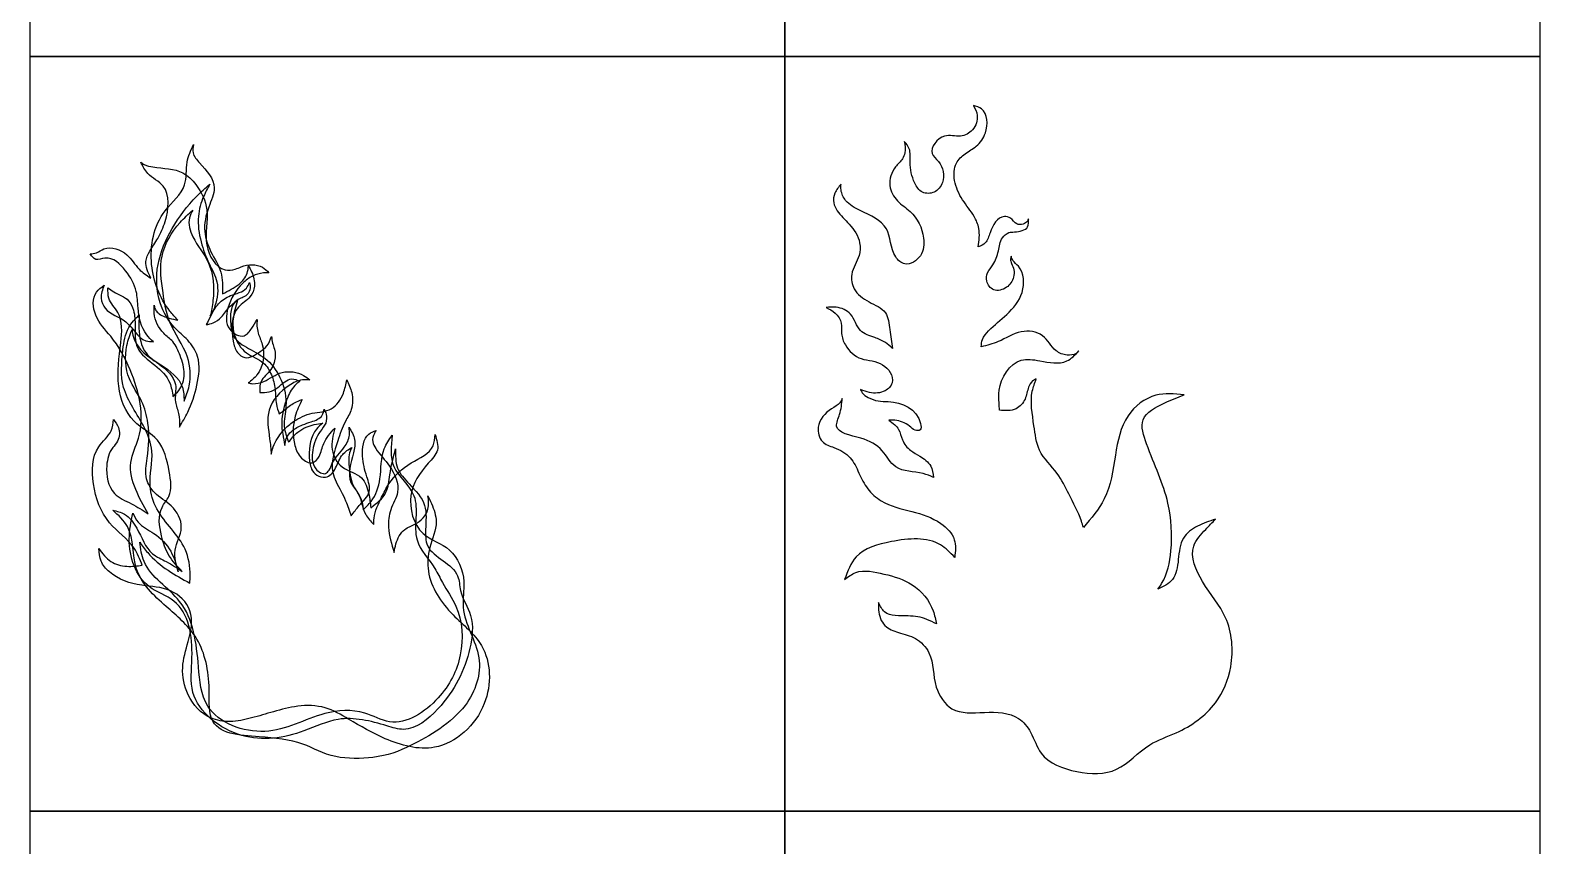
# Model space of a CAD drawing. Header units: millimetres. Extents: x 212 to 5793, y -739 to 2772.
# Drawn here: x 546.2 to 936, y -357.8 to -147.2 of the extents above; entities that cross this region are included whole.
import ezdxf

# ---------------------------------------------------------------- set-up
doc = ezdxf.new("R2010")
doc.units = ezdxf.units.MM
for name, color, linetype in [('Layer1', 6, 'Continuous'), ('Layer2', 2, 'Continuous'), ('Layer3', 5, 'Continuous'), ('Layer4', 4, 'Continuous'), ('Layer5', 3, 'Continuous')]:
    doc.layers.add(name, color=color, linetype=linetype)

msp = doc.modelspace()

# ---------------------------------------------------------------- linework, layer by layer
at = {"layer": 'Layer1'}
msp.add_open_spline([(634.16, -270.51), (634.03, -269.32), (633.73, -266.67), (632.13, -261.84), (626.45, -260.81), (623.46, -255.38), (624.4, -251.82), (624.89, -249.97), (623.77, -251.22), (621.82, -253.39), (621.31, -256.95), (619.02, -259.65), (615.75, -257.66), (613.9, -253.32), (614.01, -247.67), (615.75, -244.01), (616.42, -242.61), (615.76, -242.85), (614.06, -243.47), (612.27, -245.02), (610.95, -245.97), (610.52, -246.28), (610.24, -245.46), (609.53, -243.42), (609.61, -239.92), (608.75, -236.21), (606.4, -232.43), (601.56, -230.99), (598.72, -226.46), (598.35, -221.51), (599.25, -218.6), (599.73, -217.02), (599.07, -217.49), (597.42, -218.67), (595.93, -221.18), (593.74, -222.9), (592.28, -223.15), (591.67, -223.26), (592.52, -221.7), (594.36, -218.32), (595.1, -212.4), (592.16, -207.27), (590.09, -201.74), (589.2, -195.69), (590.64, -190.59), (592.06, -187.99), (592.63, -186.95), (591.45, -187.99), (587.67, -191.32), (582.67, -198.12), (578.47, -207.53), (578.92, -217.02), (582.62, -223.68), (587.13, -227.12), (590.38, -232.11), (589.49, -239), (587.53, -245.05), (585.5, -248.43), (584.74, -249.69), (584.77, -248.52), (584.82, -246.29), (583.23, -242.83), (584.65, -237.7), (579.77, -233.39), (575.2, -230.64), (572.9, -227.22), (572.61, -225.18), (572.52, -224.52), (572.02, -225.86), (570.51, -229.9), (570.87, -236.93), (575.25, -242.61), (577.16, -249.68), (576.78, -256.43), (575.59, -262.77), (578.43, -267.35), (583.14, -269.67), (586.44, -275.67), (582.84, -281.27), (583.94, -285.16), (584.47, -287.03), (583.95, -285.21), (582.83, -281.33), (578.74, -277.15), (574.29, -275.08), (573.14, -272.73), (572.74, -271.9), (572.29, -274.1), (570.94, -280.61), (574.33, -291.01), (586.78, -294.74), (588.66, -307.3), (586.7, -321.06), (600.52, -331.79), (614.96, -329.5), (626.65, -323.74), (635.62, -325.92), (644.62, -328.84), (654.26, -320.75), (659.7, -310.21), (661, -298.54), (657.08, -293.1), (657.03, -287.36), (652.81, -284.15), (648.31, -281.08), (648.22, -275.41), (648.93, -269.46), (644.49, -264.8), (640.48, -260.55), (640.54, -257.04), (640.57, -255.31), (640, -257.51), (639.05, -261.18), (638.59, -267.17), (635.73, -269.33), (634.16, -270.51)], degree=3, knots=[0, 0, 0, 0, 3.375201, 7.529173, 12.855339, 17.631613, 22.827219, 22.827219, 22.827219, 27.366572, 30.660267, 32.884442, 35.678193, 39.127715, 46.101529, 50.397008, 50.397008, 50.397008, 52.325213, 55.410056, 56.87162, 56.87162, 56.87162, 59.281532, 62.838327, 66.468617, 69.822868, 74.622497, 79.716199, 83.56891, 88.125675, 88.125675, 88.125675, 90.360038, 93.723252, 96.116643, 97.809718, 97.809718, 97.809718, 102.752938, 108.524921, 113.326998, 118.820914, 125.009905, 129.925574, 133.237998, 133.237998, 133.237998, 137.595177, 147.244879, 156.514004, 165.737453, 172.553321, 176.919887, 181.477457, 188.334308, 195.16853, 199.246893, 199.246893, 199.246893, 202.464437, 205.389799, 209.527321, 215.880461, 220.989542, 224.841267, 226.691807, 226.691807, 226.691807, 230.66541, 238.704998, 244.774965, 250.242067, 258.639215, 263.646888, 267.482707, 272.540376, 278.247035, 283.847766, 289.065187, 289.065187, 289.065187, 294.267131, 300.160745, 304.787025, 307.289479, 307.289479, 307.289479, 313.57691, 325.924403, 332.789939, 347.001574, 355.314514, 370.922727, 385.821518, 394.513053, 406.240506, 410.332675, 419.930524, 436.354124, 444.175625, 450.602995, 454.156231, 459.195862, 464.398999, 468.286501, 474.056724, 480.370933, 485.109322, 489.729862, 489.729862, 489.729862, 496.120389, 500.397595, 505.573236, 505.573236, 505.573236, 505.573236], dxfattribs=at)
at = {"layer": 'Layer2'}
msp.add_open_spline([(639.71, -251.83), (638.92, -252.95), (636.61, -256.26), (637.07, -262.58), (635.18, -268.25), (632.9, -270.38), (632.16, -271.08), (632.08, -270.05), (631.93, -267.94), (629.21, -264.87), (628.55, -260.53), (628.35, -256.81), (629.12, -255.26), (629.28, -254.94), (628.41, -255.49), (626.4, -256.75), (625.5, -259.73), (624.13, -261.87), (622.31, -262.93), (620.12, -262.35), (618.49, -260.23), (618.06, -255.98), (618.7, -251.24), (621.18, -249.16), (621.77, -248.66), (620.31, -248.9), (618, -249.28), (614.96, -251.08), (613.69, -252.65), (612.96, -253.55), (612.46, -252.23), (611.32, -249.23), (612.78, -243.79), (611.5, -237.61), (607.85, -232.16), (602.93, -229.62), (598.58, -227.1), (597.73, -222.25), (598.01, -216.87), (602.18, -216.07), (603.24, -213.95), (602.94, -212.84), (602.82, -212.39), (602.6, -212.91), (601.77, -214.87), (598.01, -215.36), (594.66, -217.72), (593.38, -219.93), (592.73, -221.06), (592.99, -219.74), (593.89, -215.17), (593.37, -207.36), (588.28, -201.75), (586.74, -196.48), (587.89, -194.33), (588.24, -193.67), (587.1, -194.71), (583.54, -197.95), (579.2, -205.3), (580.41, -214.5), (581.83, -223.59), (587.4, -230.41), (587.89, -238.1), (586.47, -241.71), (585.96, -243), (585.92, -241.76), (585.8, -237.78), (580.88, -234.07), (575.17, -230.67), (574.14, -225.2), (574.33, -221.88), (574.39, -220.76), (573.37, -221.78), (570.92, -224.24), (569.95, -231.04), (569.24, -240.46), (575.28, -248.03), (578.52, -256.69), (576.41, -263.96), (579.24, -273.19), (586.43, -278.96), (587.67, -286.41), (587.48, -289.36), (587.44, -290), (585.54, -288.95), (581.62, -286.77), (577.19, -283.15), (575.17, -280.33), (574.51, -279.4), (574.74, -281.14), (575.62, -287.57), (587.86, -294.44), (589.58, -309.07), (590.67, -324.56), (607.71, -330.95), (620, -323.2), (631.65, -322.34), (641.12, -327.97), (652.47, -320.5), (658.34, -308.89), (657.71, -297.26), (652.98, -290.78), (650.25, -284.77), (643.91, -278.66), (647.86, -267.33), (638.73, -260.73), (639.4, -254.68), (639.71, -251.83)], degree=3, knots=[0, 0, 0, 0, 4.024491, 11.86866, 18.136822, 21.160105, 21.160105, 21.160105, 24.171123, 27.342608, 32.927012, 37.03424, 38.088121, 38.088121, 38.088121, 41.072411, 45.012914, 46.949736, 48.628143, 50.956682, 53.000641, 56.284729, 63.582604, 65.865918, 65.865918, 65.865918, 70.268284, 72.812128, 76.268751, 76.268751, 76.268751, 80.41007, 85.672157, 92.517906, 98.793196, 104.493575, 109.315472, 112.588027, 119.096814, 121.958104, 123.961647, 125.344638, 125.344638, 125.344638, 126.986768, 131.488936, 135.229789, 139.073793, 139.073793, 139.073793, 143.133415, 153.10515, 160.7662, 165.748079, 167.944681, 167.944681, 167.944681, 172.591061, 182.426701, 191.888451, 199.647224, 209.753181, 217.20994, 221.364267, 221.364267, 221.364267, 224.98148, 232.974508, 237.900246, 244.552832, 247.969377, 247.969377, 247.969377, 252.197804, 258.166663, 267.825784, 279.538265, 285.881048, 294.824439, 301.065463, 313.774181, 320.730363, 322.659004, 322.659004, 322.659004, 329.180557, 336.136483, 339.554858, 339.554858, 339.554858, 344.689791, 358.50005, 376.03917, 386.475731, 402.62958, 418.763299, 429.074629, 435.85994, 449.816156, 462.33444, 474.915155, 481.962533, 486.074747, 494.769434, 506.217348, 515.333685, 523.420182, 523.420182, 523.420182, 523.420182], dxfattribs=at)
at = {"layer": 'Layer3'}
for points in [[(546.23, 40.89), (741.11, 40.89), (741.11, -153.99), (546.23, -153.99)], [(741.11, 40.89), (935.99, 40.89), (935.99, -153.99), (741.11, -153.99)]]:
    msp.add_lwpolyline(points, close=True, dxfattribs=at)
msp.add_open_spline([(650.77, -251.65), (650.69, -252.66), (650.41, -256.16), (643.98, -258.82), (639.3, -263.08), (636.71, -268.37), (635, -271.83), (634.93, -274.29), (634.92, -274.82), (634.15, -274.03), (632.02, -271.83), (631.78, -267.36), (627.58, -263.04), (629.54, -257.75), (630.37, -252.85), (629.17, -250.78), (628.57, -249.74), (628.65, -250.42), (628.86, -252.24), (627.18, -255.57), (624.39, -257.95), (623.68, -260.69), (622.12, -262.27), (618.83, -260.07), (618.94, -255.45), (620.4, -251.43), (622.76, -248.87), (622.83, -246.63), (622.35, -245.51), (622.17, -245.09), (622.05, -245.63), (621.65, -247.3), (619.05, -248.31), (616.25, -249.14), (613.84, -250.42), (612.24, -252.46), (612.08, -253.83), (612, -254.43), (611.58, -252.46), (610.69, -248.27), (612.11, -242.73), (614.13, -239.17), (615.5, -238.13), (615.82, -237.88), (615.12, -237.57), (613.05, -236.66), (610.7, -239.32), (608.02, -240.75), (606.35, -240.79), (605.53, -240.8), (605.5, -239.64), (605.46, -237.75), (607.93, -235.65), (609.61, -233), (609.53, -229.99), (608.73, -228.01), (608.6, -226.88), (608.53, -226.29), (608.22, -227.18), (607.66, -228.8), (605.11, -230.52), (602.24, -232.57), (599.29, -230.34), (598.1, -225.73), (598.07, -219.23), (603.11, -216.6), (604.5, -213.05), (603.75, -210.18), (602.87, -208.54), (602.59, -208), (602.52, -208.68), (602.33, -210.52), (600.51, -212.7), (598.12, -214.15), (596.63, -214.9), (595.88, -215.29), (595.92, -213.38), (595.99, -209.46), (592.74, -204.68), (590.72, -198.94), (591.93, -193.29), (594.99, -187.09), (591.02, -182.59), (587.95, -179.32), (588.24, -177.52), (588.36, -176.77), (587.7, -178.24), (586.22, -181.51), (587.01, -188.37), (578.65, -194.79), (576.23, -207.45), (580.04, -217.41), (583.68, -221.34), (584.39, -222.11), (583.64, -221.95), (581.86, -221.56), (579.69, -220.79), (578.46, -219.37), (578.32, -218.62), (578.26, -218.25), (578.22, -218.94), (578.1, -221.53), (579.86, -225.15), (583.49, -227.64), (585.08, -231.5), (586.5, -235.82), (585.25, -239.81), (583.62, -241.32), (583.09, -241.81), (582.9, -240.6), (582.39, -237.37), (578.5, -233.47), (573.03, -229.9), (573.39, -224.04), (573.24, -219.97), (571.6, -216.3), (568.48, -215.36), (566.79, -214.13), (566.31, -213.78), (566.3, -214.7), (566.26, -217.11), (570.25, -220.81), (569.62, -229.27), (568.11, -238.55), (571.7, -248.49), (580.26, -252.54), (582.06, -260.36), (583.08, -266.9), (579, -271.4), (579.81, -277.3), (581.71, -283.03), (584.22, -285.67), (585.48, -286.98), (584.15, -286.09), (581.69, -284.45), (576.35, -282.2), (574.56, -276.52), (571.26, -272.08), (568.61, -271.41), (567.56, -271.14), (569.01, -272.47), (573.31, -276.39), (572.08, -287.45), (580.92, -295.86), (590.2, -303.47), (592.94, -314.7), (591.72, -328.96), (604.53, -329.43), (616.63, -330.71), (623.61, -335.36), (636.45, -335.35), (645.21, -331.93), (659.52, -323.52), (664.19, -308.69), (656.91, -298.63), (658.94, -288.87), (655.59, -280.53), (646.02, -278), (643.05, -267.1), (647.53, -260.37), (652.11, -255.86), (651.21, -253.04), (650.77, -251.65)], degree=3, knots=[0, 0, 0, 0, 2.908811, 10.09273, 18.011269, 21.933308, 27.684968, 29.272717, 29.272717, 29.272717, 32.520816, 38.272475, 41.712779, 49.385944, 52.846998, 56.312183, 56.312183, 56.312183, 58.319808, 61.747776, 66.923086, 68.9097, 70.151727, 72.86982, 77.785405, 83.001962, 85.577947, 87.858462, 89.225628, 89.225628, 89.225628, 90.832483, 94.189336, 96.536134, 99.862885, 102.164764, 103.951442, 103.951442, 103.951442, 109.9242, 116.681107, 120.626166, 121.838125, 121.838125, 121.838125, 123.986044, 128.180636, 130.678619, 133.101029, 133.101029, 133.101029, 136.36715, 138.407663, 142.409953, 145.407537, 147.006204, 148.793498, 148.793498, 148.793498, 151.527507, 153.740478, 158.040504, 160.323557, 163.467056, 172.326853, 176.447368, 179.295756, 183.064588, 184.904465, 184.904465, 184.904465, 186.933382, 190.377847, 192.840121, 195.364917, 195.364917, 195.364917, 200.952908, 206.823098, 212.258404, 218.668734, 223.869313, 231.318899, 234.383164, 236.55667, 236.55667, 236.55667, 241.364578, 247.255295, 255.622139, 269.957522, 282.844653, 285.989616, 285.989616, 285.989616, 288.295198, 291.49451, 292.628566, 293.742856, 293.742856, 293.742856, 295.817009, 301.522429, 304.707179, 308.789673, 313.648955, 318.146594, 320.28467, 320.28467, 320.28467, 323.87808, 329.896359, 336.267524, 341.869213, 345.979004, 348.709098, 353.20319, 354.995516, 354.995516, 354.995516, 357.672639, 362.013859, 369.814789, 381.101759, 390.946204, 398.702826, 407.349892, 413.792648, 417.100213, 424.485814, 429.868766, 435.229356, 435.229356, 435.229356, 440.050673, 444.164466, 451.891435, 456.726786, 459.903904, 459.903904, 459.903904, 465.605297, 476.746603, 489.058707, 499.941226, 512.57179, 520.909133, 536.920118, 549.558324, 560.200304, 568.991602, 580.301534, 596.504177, 609.313323, 622.938424, 629.57692, 638.533654, 646.598349, 656.865854, 666.28462, 670.438781, 674.48489, 674.48489, 674.48489, 674.48489], dxfattribs=at)
at = {"layer": 'Layer4'}
for points in [[(546.23, -153.99), (741.11, -153.99), (741.11, -348.87), (546.23, -348.87)], [(741.11, -153.99), (935.99, -153.99), (935.99, -348.87), (741.11, -348.87)]]:
    msp.add_lwpolyline(points, close=True, dxfattribs=at)
for points, knots in [([(780.2, -300.54), (779.98, -299.4), (779.21, -295.42), (774.54, -289.74), (766.98, -287.65), (760.35, -286.16), (757.43, -288.37), (756.5, -289.07), (757.3, -286.92), (759.29, -281.52), (769.47, -278.74), (779.55, -277.82), (783.76, -282.13), (784.94, -283.34), (785.1, -281.76), (785.46, -278.3), (780.78, -273.51), (773.83, -271.35), (766.77, -269.85), (762.21, -265.79), (760.2, -261.63), (758.24, -257.16), (754.33, -255.07), (750.21, -253.83), (748.97, -248.79), (752.07, -245.31), (755.17, -243.91), (755.72, -242.71), (755.9, -242.33), (755.77, -243.67), (755.56, -246), (753.18, -251.09), (761.15, -252.27), (766.31, -254.99), (769.5, -261.44), (775.47, -261.02), (778.57, -262.31), (779.45, -262.68), (779.32, -261.64), (779.03, -259.3), (776.19, -257.32), (773.81, -256), (772.18, -254.6), (771.2, -252.67), (770.78, -250.61), (769.39, -248.95), (768.42, -248.29), (767.88, -247.92), (768.42, -247.89), (769.63, -247.83), (771.45, -248.41), (773.28, -249.25), (774.36, -250.66), (776.4, -250.66), (775.83, -245.16), (770.22, -242.91), (765.1, -243.13), (762.78, -242.27), (761.17, -241.18), (760.75, -240.31), (760.62, -240.02), (761.38, -240.31), (763.39, -241.09), (766.7, -240.94), (769.24, -238.42), (768.3, -234.36), (764.49, -232.57), (759.88, -232.2), (756.8, -229.3), (755.48, -225.73), (755.98, -222.71), (754.29, -220.11), (752.54, -219.24), (751.72, -218.83), (752.6, -218.74), (754.84, -218.52), (758.83, -220.26), (759.81, -225.22), (764.02, -226.42), (766.92, -227.62), (768.25, -228.84), (768.83, -229.38), (768.6, -227.8), (768.16, -224.77), (767.66, -219.47), (762.63, -217.55), (758.69, -214.75), (757.83, -209.62), (760.45, -206.18), (760.68, -201.29), (758.02, -197.35), (754.91, -194.65), (753.42, -191.77), (753.81, -189.1), (754.96, -187.72), (755.57, -186.99), (755.55, -187.48), (755.49, -188.97), (756.86, -191.9), (761.53, -194.39), (768.71, -197.4), (768.13, -204.65), (772.39, -208.55), (776.86, -205.69), (777.3, -199.78), (774.61, -194.4), (769.88, -191.58), (767.49, -187.25), (768.89, -182.87), (771.38, -180.85), (772.33, -178.49), (772.07, -176.95), (771.9, -175.95), (772.41, -176.56), (773.68, -178.06), (773.16, -182.06), (773.99, -185.94), (776.28, -189.51), (779.96, -189.45), (782.58, -186.01), (781.79, -181.65), (777.68, -178.61), (781.82, -173.41), (786.23, -175.21), (789.98, -173.17), (791.24, -169.51), (790.19, -167.49), (789.75, -166.65), (790.52, -166.88), (793.39, -167.74), (793.65, -173.47), (790.85, -177.24), (787.61, -178.96), (784.71, -181.65), (784.6, -186.47), (786.71, -191.12), (789.8, -194.63), (791.59, -198.84), (791.22, -201.59), (791, -203.2), (791.67, -202.9), (793.27, -202.19), (794.13, -198.67), (796.3, -194.82), (799.65, -195.68), (800.61, -197.49), (802.57, -197.49), (803.66, -196.76), (803.87, -196.12), (803.94, -195.92), (803.99, -196.68), (804.13, -198.77), (801.03, -199.34), (798.67, -199.37), (796.67, -201.1), (796.3, -204.36), (795.23, -207.52), (793.25, -209.65), (792.88, -212.28), (794.93, -214.95), (798.57, -213.96), (800.19, -211.48), (800.4, -209.08), (799.62, -207.66), (799.26, -206.45), (799.43, -205.83), (799.5, -205.59), (799.63, -205.97), (799.99, -207), (802.84, -209.05), (803.14, -215.44), (798.67, -220.7), (794.45, -223.84), (791.97, -226.76), (791.82, -228.33), (791.76, -228.97), (793.26, -228.6), (796.87, -227.74), (801.5, -224.4), (808.14, -225.29), (810.22, -229.94), (813.67, -231.33), (815.97, -231.06), (816.77, -230.28), (817, -230.04), (816.02, -231.07), (813.35, -233.86), (807.6, -232.67), (800.3, -231.49), (796, -238.15), (796.36, -243), (796.44, -244.72), (796.48, -245.34), (798, -245.46), (800.71, -245.67), (803.42, -242.59), (803.69, -239.77), (804.75, -237.85), (805.65, -237.42), (805.98, -237.26), (805.59, -238.31), (804.14, -242.18), (805.39, -248.51), (806.2, -256.35), (811.47, -261.09), (814.58, -267.49), (817.09, -272.05), (817.98, -275.08), (818.14, -275.63), (820.18, -273.27), (824.8, -267.91), (826.3, -257.25), (828.22, -246.74), (836.16, -240.57), (841.65, -241.12), (844.13, -241.36), (842.46, -242.02), (838.73, -243.5), (832.08, -247.05), (835.62, -257.86), (840.55, -267.7), (841.32, -280.48), (839.73, -288.21), (837.7, -291.1), (837.35, -291.59), (838.79, -290.88), (843.77, -288.43), (841.6, -279.35), (847.63, -275), (850.68, -274), (852.25, -273.49), (851.42, -274.35), (849.39, -276.48), (844.84, -281.31), (848.88, -290.73), (856.21, -298.68), (857.24, -310.93), (852.6, -322.22), (843.88, -328.37), (834, -331.49), (827.47, -339.51), (816.38, -339.29), (807.13, -335.75), (805.05, -328.74), (800.71, -323.33), (792.78, -323.21), (784.06, -323.98), (778.99, -316.23), (779.76, -308.9), (775.1, -303.86), (770.64, -302.94), (766.38, -301.3), (765.14, -297.7), (765.23, -295.61), (765.25, -294.98), (765.7, -295.9), (767.11, -298.77), (772.65, -298.18), (777.11, -298.89), (779.39, -300.11), (780.2, -300.54)], [0, 0, 0, 0, 3.471019, 12.157427, 19.947683, 27.245952, 30.627876, 30.627876, 30.627876, 37.200665, 47.101588, 59.796099, 64.708362, 64.708362, 64.708362, 69.278487, 74.70965, 82.853869, 91.205871, 95.859916, 100.513735, 105.063638, 110.003541, 113.370692, 117.227615, 123.131093, 125.784275, 127.014463, 127.014463, 127.014463, 131.186924, 134.272567, 141.234846, 147.640572, 153.112212, 160.355425, 163.220205, 163.220205, 163.220205, 166.23075, 170.040161, 172.772714, 174.573389, 176.34476, 179.163091, 180.73807, 182.689128, 182.689128, 182.689128, 184.291511, 186.292111, 188.379594, 190.198705, 191.474673, 193.083048, 203.199208, 205.841692, 208.559389, 210.48986, 211.434223, 211.434223, 211.434223, 213.889435, 217.909899, 220.632644, 223.383239, 228.904057, 231.831132, 237.22694, 240.325231, 242.977622, 246.053912, 248.794448, 248.794448, 248.794448, 251.433707, 255.546278, 260.48393, 264.596502, 267.596246, 269.950943, 269.950943, 269.950943, 274.8328, 279.353067, 284.412063, 289.538456, 293.280277, 298.528979, 301.773205, 307.321004, 311.965314, 314.192161, 316.697437, 319.519503, 319.519503, 319.519503, 321.006521, 323.949871, 328.552836, 336.7571, 344.411643, 347.377001, 351.910979, 356.524504, 364.236512, 368.478297, 372.875454, 377.924706, 380.714019, 382.343196, 385.296689, 385.296689, 385.296689, 387.583306, 390.994268, 396.572583, 399.632793, 402.658488, 405.93186, 411.390972, 414.08427, 419.561928, 423.72225, 427.241735, 431.140278, 433.893346, 433.893346, 433.893346, 436.19759, 442.476822, 446.60983, 450.092497, 453.410166, 457.895426, 463.327669, 468.516463, 471.862767, 476.655156, 476.655156, 476.655156, 478.75324, 481.660651, 487.245067, 488.833892, 491.068473, 492.694267, 494.061215, 494.682494, 494.682494, 494.682494, 496.746329, 500.394193, 501.840785, 503.983002, 507.489663, 511.404426, 513.816855, 515.980634, 518.869219, 522.225209, 525.420135, 527.334116, 529.073726, 530.245317, 530.976366, 530.976366, 530.976366, 532.174959, 534.203775, 541.019166, 547.925911, 554.288398, 557.033011, 558.926611, 558.926611, 558.926611, 563.543963, 569.995608, 575.577897, 580.813747, 583.870262, 586.214539, 587.186873, 587.186873, 587.186873, 591.257391, 598.213914, 603.017036, 612.65689, 615.938635, 617.8025, 617.8025, 617.8025, 622.131252, 625.528536, 628.751678, 630.626534, 631.702009, 631.702009, 631.702009, 635.037291, 643.966026, 650.44924, 657.980463, 664.052229, 671.801825, 673.509017, 673.509017, 673.509017, 682.672849, 694.332229, 705.009902, 713.897436, 721.179377, 721.179377, 721.179377, 726.756831, 733.637844, 739.974755, 756.25315, 768.57654, 777.317656, 779.127925, 779.127925, 779.127925, 783.653844, 794.761078, 799.502571, 804.464036, 804.464036, 804.464036, 808.091805, 813.388605, 822.848085, 833.917156, 846.627891, 856.72968, 869.493511, 876.985223, 887.649572, 897.925773, 908.276167, 914.304011, 919.039264, 928.001815, 936.422817, 943.341964, 952.372099, 957.435533, 962.113672, 966.008306, 970.393975, 972.302326, 972.302326, 972.302326, 975.190398, 981.33215, 986.270773, 989.010867, 989.010867, 989.010867, 989.010867]), ([(563.95, -281.06), (564.03, -282.18), (564.2, -284.49), (567.84, -288.69), (574.48, -290.95), (582.55, -290.91), (588.92, -297.02), (587.17, -304.83), (585.02, -311.79), (586.49, -319.49), (591.56, -325.04), (598.06, -326.04), (603.49, -324.86), (609.19, -323.1), (615.44, -321.44), (622.44, -321.57), (629.63, -325.82), (638.21, -330.84), (652.4, -334.82), (665.65, -322.71), (665.07, -306.15), (654.49, -298.18), (648.39, -289.32), (649.08, -280.46), (651.82, -274.82), (650.21, -270.22), (649.24, -268.11), (648.93, -267.45), (649.07, -268.63), (649.43, -271.58), (646.33, -274.76), (642.29, -276), (640.69, -279.17), (640.33, -281.32), (640.21, -282.04), (639.55, -279.91), (638.43, -276.31), (638.96, -270.83), (642.24, -265.99), (639.49, -259.71), (636.08, -256.43), (634.38, -253.42), (634.86, -251.67), (635.41, -250.8), (635.56, -250.55), (634.87, -250.82), (632.28, -251.81), (631.72, -257.34), (632.86, -261.88), (634.61, -266.77), (631.22, -269.64), (629.76, -271.73), (629.13, -272.63), (628.67, -271.32), (627.89, -269.12), (626.14, -265.47), (623.24, -260.59), (625.35, -254.08), (627.14, -248.77), (629.57, -245), (629.6, -240.96), (628.48, -238.58), (627.98, -237.5), (627.75, -238.64), (627.18, -241.44), (624.39, -245.78), (618.83, -245.77), (614.71, -247.78), (611.9, -250.06), (610.34, -252.16), (609.04, -254.21), (608.68, -255.85), (608.49, -256.69), (608.36, -255.38), (607.98, -251.64), (606.78, -244.77), (611.65, -239.51), (615.9, -237.39), (617.78, -237.5), (618.43, -237.54), (617.92, -237.13), (615.94, -235.54), (611.06, -234.85), (607.39, -237.83), (604.25, -238.67), (602.93, -238.39), (602.54, -238.3), (603.35, -237.67), (606.29, -235.39), (607.01, -229.73), (605.13, -225.87), (604.7, -223.66), (604.8, -222.47), (604.85, -221.9), (604.4, -222.65), (603.51, -224.18), (601.35, -227.11), (596.42, -224.4), (597.05, -218.05), (599.84, -213.36), (603.5, -210.6), (605.93, -209.87), (607.38, -209.85), (607.85, -209.85), (607.33, -209.32), (605.51, -207.49), (601.79, -207.69), (598.94, -209.16), (594.57, -209.46), (590.43, -202.1), (592.92, -194.26), (589.83, -187.61), (585.02, -182.85), (579.77, -182.98), (576.02, -182.2), (575.09, -181.55), (574.8, -181.34), (575.31, -182.37), (576.59, -184.96), (582.65, -187.58), (581.77, -195.49), (579.47, -200.79), (577.24, -203.89), (575.51, -207.44), (576.65, -209.8), (577.34, -211.23), (576.27, -210.52), (573.84, -208.89), (571.48, -204.55), (566.3, -202.67), (563.55, -204.79), (562.25, -204.93), (561.68, -204.99), (562.13, -205.61), (563.1, -206.96), (566.99, -205.12), (571.18, -209.27), (573.9, -214.01), (573.98, -219.92), (575, -224.86), (577.42, -227.09), (578.04, -227.65), (577.37, -227.62), (574.24, -227.44), (571.78, -221.68), (565.91, -220.45), (564.15, -216.2), (564.91, -214.2), (565.34, -213.09), (564.59, -213.62), (562.14, -215.32), (562.56, -221.61), (568.06, -226.87), (573.53, -236.99), (576.45, -249.21), (571.34, -258.87), (573.21, -265.99), (575.52, -270.06), (576.68, -272.1), (575.29, -271.2), (572.46, -269.37), (566.68, -267.04), (565.45, -260.39), (566.76, -255.62), (569.33, -253.1), (569.44, -249.99), (568.24, -248.39), (567.76, -247.73), (567.64, -248.74), (567.32, -251.54), (562.1, -255.48), (562.04, -265), (565.42, -274.62), (572.86, -279.41), (574.56, -283.84), (575.16, -285.38), (573.84, -285.55), (571.11, -285.91), (566.69, -284.77), (564.88, -282.33), (563.95, -281.06)], [0, 0, 0, 0, 3.274092, 6.790361, 15.846505, 23.377735, 30.622565, 38.524613, 45.433442, 52.638933, 60.99242, 66.024194, 71.653086, 77.535229, 83.954805, 91.036459, 97.76645, 108.518595, 121.437114, 138.534845, 153.489797, 164.350026, 177.260506, 183.430719, 190.285578, 195.084128, 197.298037, 197.298037, 197.298037, 200.763061, 205.905334, 208.837421, 213.235161, 215.443565, 215.443565, 215.443565, 222.095635, 226.648633, 231.504425, 238.567475, 244.371708, 246.251578, 248.459978, 249.343921, 249.343921, 249.343921, 251.478843, 257.360174, 262.812481, 266.744983, 271.161329, 274.521233, 274.521233, 274.521233, 278.679316, 281.496829, 286.729378, 294.944027, 300.34334, 303.814851, 308.142676, 311.687312, 311.687312, 311.687312, 315.220971, 320.350026, 325.3838, 330.683435, 333.934779, 336.111364, 338.534233, 341.112223, 341.112223, 341.112223, 345.124294, 352.487325, 360.727798, 364.403482, 366.325273, 366.325273, 366.325273, 368.298237, 373.92413, 379.195061, 382.071969, 383.240929, 383.240929, 383.240929, 386.277943, 394.284758, 397.402801, 399.223659, 400.953297, 400.953297, 400.953297, 403.65466, 406.417253, 410.496674, 415.956534, 423.478382, 426.553215, 429.492133, 430.902903, 430.902903, 430.902903, 433.084083, 438.530667, 440.255372, 442.820953, 450.750837, 459.841202, 466.95328, 471.44205, 479.344081, 481.675773, 482.741729, 482.741729, 482.741729, 486.13525, 491.276618, 500.392337, 505.184891, 509.050531, 511.903868, 516.377869, 516.377869, 516.377869, 520.181907, 525.00525, 531.108452, 533.261278, 534.96086, 534.96086, 534.96086, 537.003343, 539.400064, 545.652442, 551.649905, 555.916576, 563.225871, 565.703852, 565.703852, 565.703852, 567.650746, 574.808444, 581.136285, 583.911791, 587.349728, 587.349728, 587.349728, 589.998975, 595.99305, 602.656035, 612.71556, 630.446125, 637.016007, 644.075362, 651.172784, 651.172784, 651.172784, 656.205598, 661.369564, 668.792319, 673.712095, 675.786821, 679.319096, 681.738464, 681.738464, 681.738464, 684.708383, 689.95814, 699.594465, 710.498452, 719.63188, 724.514355, 724.514355, 724.514355, 728.488028, 732.781098, 737.362073, 737.362073, 737.362073, 737.362073])]:
    msp.add_open_spline(points, degree=3, knots=knots, dxfattribs=at)
at = {"layer": 'Layer5'}
for points in [[(546.23, -348.87), (741.11, -348.87), (741.11, -543.75), (546.23, -543.75)], [(741.11, -348.87), (935.99, -348.87), (935.99, -543.75), (741.11, -543.75)]]:
    msp.add_lwpolyline(points, close=True, dxfattribs=at)

doc.saveas('drawing.dxf')
